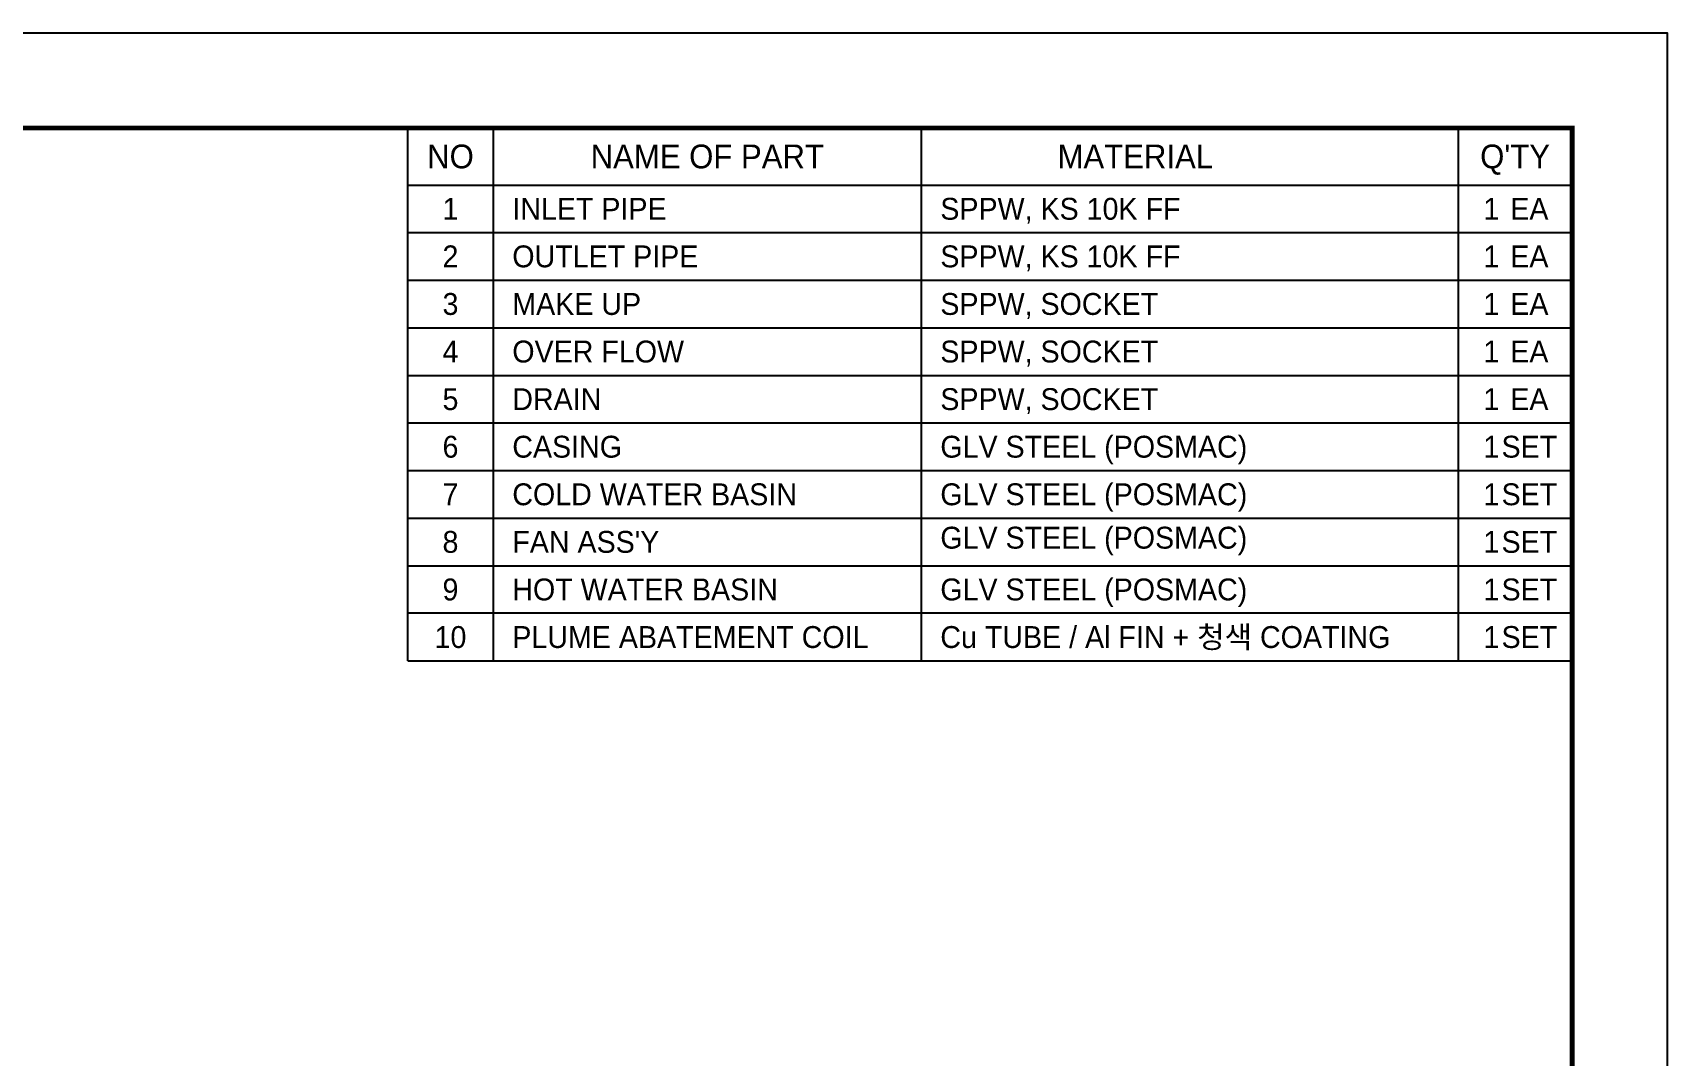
# Model space of a CAD drawing. Header units: millimetres. Extents: x -17070 to 48083, y -291348 to 45670.
# Drawn here: x 36053 to 48083, y 38141 to 45670 of the extents above; entities that cross this region are included whole.
import ezdxf
from ezdxf.enums import TextEntityAlignment as Align

# ---------------------------------------------------------------- set-up
doc = ezdxf.new("R2010")
doc.units = ezdxf.units.MM
for name, color, linetype in [('냉각탑_box', 1, 'Continuous'), ('냉각탑_form', 1, 'Continuous'), ('냉각탑_text', 3, 'Continuous')]:
    doc.layers.add(name, color=color, linetype=linetype)
doc.styles.add('돋움', font='Dotum.ttf')

msp = doc.modelspace()

# ---------------------------------------------------------------- linework, layer by layer
at = {"layer": 'Defpoints'}
msp.add_lwpolyline([(18676.2, 45669.8), (48083.4, 45669.8), (48083.4, 24874.7), (18676.2, 24874.7)], close=True, dxfattribs=at)
at = {"layer": '냉각탑_box'}
for p, q in [((38813.2, 41049.6), (38813.2, 44969.6)), ((38813.2, 44969.6), (47383.2, 44969.6)), ((39443.2, 44969.6), (39443.2, 41049.6)), ((42593.2, 44969.6), (42593.2, 41049.6)), ((46543.2, 44969.6), (46543.2, 41049.6)), ((47383.2, 44969.6), (47383.2, 41399.6)), ((38813.2, 44549.6), (47383.2, 44549.6)), ((38813.2, 44199.6), (47383.2, 44199.6)), ((38813.2, 43849.6), (47383.2, 43849.6)), ((38813.2, 43499.6), (47383.2, 43499.6)), ((38813.2, 43149.6), (47383.2, 43149.6)), ((38813.2, 42799.6), (47383.2, 42799.6)), ((38813.2, 42449.6), (47383.2, 42449.6)), ((38813.2, 42099.6), (47383.2, 42099.6)), ((38813.2, 41749.6), (47383.2, 41749.6)), ((47383.2, 41399.6), (38813.2, 41399.6)), ((38813.2, 41049.6), (47383.2, 41049.6))]:
    msp.add_line(p, q, dxfattribs=at)
at = {"layer": '냉각탑_form', "const_width": 35}
msp.add_lwpolyline([(19376.3, 44969.6), (19376.3, 25574.9), (47383.2, 25574.9), (47383.2, 44969.6)], close=True, dxfattribs=at)

# ---------------------------------------------------------------- texts
at = {"layer": '냉각탑_text', "style": '돋움'}
for s, height, p in [('NO', 175, (39128.2, 44759.6)), ('NAME OF PART', 175, (41018.2, 44759.6)), ('MATERIAL', 175, (44168.2, 44759.6)), ("Q'TY", 175, (46963.2, 44759.6)), ('1', 161, (39128.2, 44374.6)), ('1', 161, (46788.2, 44374.6)), ('EA', 161, (47068.2, 44374.6)), ('2', 161, (39128.2, 44024.6)), ('1', 161, (46788.2, 44024.6)), ('EA', 161, (47068.2, 44024.6)), ('3', 161, (39128.2, 43674.6)), ('1', 161, (46788.2, 43674.6)), ('EA', 161, (47068.2, 43674.6)), ('4', 161, (39128.2, 43324.6)), ('1', 161, (46788.2, 43324.6)), ('EA', 161, (47068.2, 43324.6)), ('5', 161, (39128.2, 42974.6)), ('1', 161, (46788.2, 42974.6)), ('EA', 161, (47068.2, 42974.6)), ('6', 161, (39128.2, 42624.6)), ('SET', 161, (47068.2, 42624.6)), ('1', 161, (46788.2, 42624.6)), ('7', 161, (39128.2, 42274.6)), ('1', 161, (46788.2, 42274.6)), ('SET', 161, (47068.2, 42274.6)), ('8', 161, (39128.2, 41924.6)), ('1', 161, (46788.2, 41924.6)), ('SET', 161, (47068.2, 41924.6)), ('9', 161, (39128.2, 41574.6)), ('1', 161, (46788.2, 41574.6)), ('SET', 161, (47068.2, 41574.6)), ('10', 161, (39128.2, 41224.6)), ('1', 161, (46788.2, 41224.6)), ('SET', 161, (47068.2, 41224.6))]:
    msp.add_text(s, height=height, dxfattribs=at).set_placement(p, align=Align.MIDDLE_CENTER)
for s, p in [('INLET PIPE', (39583.2, 44374.6)), ('SPPW, KS 10K FF', (42733.2, 44374.6)), ('OUTLET PIPE', (39583.2, 44024.6)), ('SPPW, KS 10K FF', (42733.2, 44024.6)), ('MAKE UP', (39583.2, 43674.6)), ('SPPW, SOCKET', (42733.2, 43674.6)), ('OVER FLOW', (39583.2, 43324.6)), ('SPPW, SOCKET', (42733.2, 43324.6)), ('DRAIN', (39583.2, 42974.6)), ('SPPW, SOCKET', (42733.2, 42974.6)), ('CASING', (39583.2, 42624.6)), ('GLV STEEL (POSMAC)', (42733.2, 42624.6)), ('COLD WATER BASIN', (39583.2, 42274.6)), ('GLV STEEL (POSMAC)', (42733.2, 42274.6)), ("FAN ASS'Y", (39583.2, 41924.6)), ('GLV STEEL (POSMAC)', (42733.2, 41955.4)), ('HOT WATER BASIN', (39583.2, 41574.6)), ('GLV STEEL (POSMAC)', (42733.2, 41574.6)), ('PLUME ABATEMENT COIL', (39583.2, 41224.6)), ('Cu TUBE / Al FIN + 청색 COATING', (42733.2, 41224.6))]:
    msp.add_text(s, height=161, dxfattribs=at).set_placement(p, align=Align.MIDDLE_LEFT)

doc.saveas('drawing.dxf')
